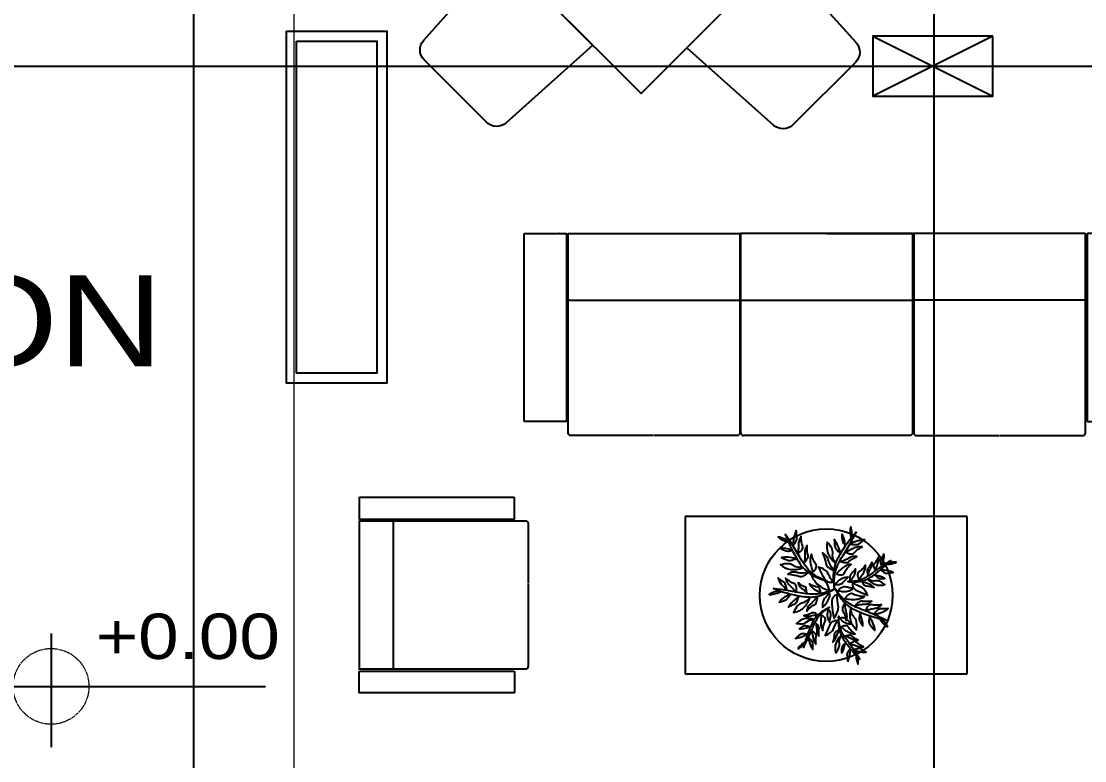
# Model space of a CAD drawing. Extents: x 285329 to 658348, y -83126 to -16980.
# Drawn here: x 337257 to 337789, y -41695 to -41325 of the extents above; entities that cross this region are included whole.
import ezdxf

# ---------------------------------------------------------------- set-up
doc = ezdxf.new("R2010")
doc.units = 0
doc.linetypes.add('CENTER2', pattern=[1.125, 0.75, -0.125, 0.125, -0.125])
doc.layers.get('0').update_dxf_attribs({"linetype": 'CONTINUOUS'})
doc.layers.get('DEFPOINTS').update_dxf_attribs({"color": 9, "linetype": 'CONTINUOUS'})
for name, color, linetype in [('04-FURN', 6, 'CONTINUOUS'), ('AXIS', 1, 'CONTINUOUS'), ('COLUMN', 5, 'CONTINUOUS'), ('FURNITURE', 4, 'CONTINUOUS'), ('furnitures', 6, 'CONTINUOUS'), ('TREES', 3, 'CONTINUOUS'), ('WALL', 7, 'CONTINUOUS'), ('WALL1', 2, 'CONTINUOUS')]:
    doc.layers.add(name, color=color, linetype=linetype)
for name, color, linetype, lineweight in [('A-text finishing', 6, 'CONTINUOUS', 13), ('A-text function', 30, 'CONTINUOUS', 20), ('AXIS CIRCLE', 10, 'CENTER2', 20), ('VIS', 8, 'CONTINUOUS', 18)]:
    doc.layers.add(name, color=color, linetype=linetype, lineweight=lineweight)
doc.styles.add('ARIAL', font='BOD_CB.TTF', dxfattribs={"width": 1.2})
doc.styles.add('CITYBLUEPRINT', font='cityb___.ttf', dxfattribs={"width": 0.8})
doc.dimstyles.new('50', dxfattribs={"dimtxt": 30, "dimasz": 10, "dimexe": 5, "dimexo": 6, "dimgap": 5, "dimtad": 0, "dimdec": 0, "dimdsep": 46, "dimtxsty": 'CITYBLUEPRINT', "dimblk1": 'OBLIQUE', "dimblk2": 'OBLIQUE', "dimsah": 1, "dimcen": 0.05, "dimdle": 0.03, "dimclre": 22, "dimclrt": 7, "dimadec": 0, "dimazin": 0, "dimtfac": 1, "dimtdec": 0, "dimtix": 1, "dimtmove": 0, "dimatfit": 3, "dimldrblk": 'OBLIQUE', "dimfxl": 1, "dimtolj": 1, "dimtzin": 0, "dimarcsym": 0})

# ---------------------------------------------------------------- blocks, each defined once
blk = doc.blocks.new('COLUMN')
at = {"layer": 'AXIS'}
for p, q in [((236924.7, -9644.26), (236984.7, -9674.26)), ((236984.7, -9644.26), (236924.7, -9674.26))]:
    blk.add_line(p, q, dxfattribs=at)
at = {"layer": 'COLUMN'}
blk.add_lwpolyline([(236924.7, -9644.26), (236984.7, -9644.26), (236984.7, -9674.26), (236924.7, -9674.26)], close=True, dxfattribs=at)
blk = doc.blocks.new('cbcb')
at = {"layer": 'AXIS'}
for p, q in [((328671.27, -10741.78), (328670.74, -14326.06)), ((327226.6, -12978.66), (329571.96, -12978.66))]:
    blk.add_line(p, q, dxfattribs=at)
at = {"layer": 'WALL', "linetype": 'Continuous', "xscale": -1}
blk.add_blockref('COLUMN', (565625.24, -3319.41), dxfattribs=at)
blk = doc.blocks.new('T')
at = {"layer": 'FURNITURE'}
for p, q in [((59.79, 45), (29.25, 45)), ((24.26, 40.28), (22.02, 0)), ((67.02, 0), (64.78, 40.28)), ((67.02, 0), (22.02, 0)), ((0, -22.5), (-40.28, -24.74)), ((0, -22.5), (0, -67.5)), ((90.71, -22.5), (130.99, -24.74)), ((90.71, -22.5), (90.71, -67.5)), ((-45, -29.73), (-45, -60.27)), ((135.71, -29.73), (135.71, -60.27)), ((-40.28, -65.26), (0, -67.5)), ((130.99, -65.26), (90.71, -67.5)), ((67.86, -90), (22.86, -90)), ((25.09, -130.28), (22.86, -90)), ((67.86, -90), (65.62, -130.28)), ((60.63, -135), (30.09, -135))]:
    blk.add_line(p, q, dxfattribs=at)
blk.add_lwpolyline([(90.71, -90), (0, -90), (0, 0), (90.71, 0)], close=True, dxfattribs=at)
for centre, start, end in [((29.25, 40), 90, 176.8202), ((59.79, 40), 3.1798, 90), ((-40, -29.73), 93.1798, 180), ((130.71, -29.73), 0, 86.8202), ((-40, -60.27), 180, 266.8202), ((130.71, -60.27), 273.1798, 0), ((30.09, -130), 183.1798, 270), ((60.63, -130), 270, 356.8202)]:
    blk.add_arc(centre, 5, start, end, dxfattribs=at)
at = {"layer": 'WALL'}
blk.add_line((124.22, -65), (124.22, -65), dxfattribs=at)
blk = doc.blocks.new('A$C57B7272A')
at = {"layer": '04-FURN', "color": 6}
for p, q in [((108.62, 318.53), (108.62, 221.44)), ((31.65, 172.27), (31.65, 219.21)), ((33.15, 220.71), (146.6, 220.71)), ((108.62, 220.41), (108.62, 123.62)), ((108.62, 25.33), (108.62, 122.42))]:
    blk.add_line(p, q, dxfattribs=at)
at = {"layer": '04-FURN', "color": 6, "ltscale": 5}
blk.add_line((146.6, 123.32), (146.6, 220.71), dxfattribs=at)
at = {"layer": '04-FURN', "color": 6}
for points in [[(146.3, 319.87), (39.94, 319.87, -0.414214), (39.64, 320.17), (39.64, 343.56, -0.414214), (39.94, 343.86), (146.3, 343.86, -0.414214), (146.6, 343.56), (146.6, 320.17, -0.414214)], [(146.3, 23.99), (39.94, 23.99, 0.414214), (39.64, 23.69), (39.64, 0.3, 0.414214), (39.94, 0), (146.3, 0, 0.414214), (146.6, 0.3), (146.6, 23.69, 0.414214)]]:
    blk.add_lwpolyline(points, format="xyb", close=True, dxfattribs=at)
for points in [[(31.65, 270.39), (31.65, 317.33, -0.414214), (33.15, 318.83), (146.3, 318.83, -0.414214), (146.6, 318.53), (146.6, 270.22)], [(146.6, 270.22), (146.6, 221.44), (33.15, 221.44, -0.414214), (31.65, 222.94), (31.65, 270.05)], [(146.6, 172.1), (146.6, 123.32), (33.15, 123.32, -0.414214), (31.65, 124.82), (31.65, 171.93)], [(146.6, 73.64), (146.6, 122.42), (33.15, 122.42, 0.414214), (31.65, 120.92), (31.65, 73.81)], [(31.65, 73.47), (31.65, 26.53, 0.414214), (33.15, 25.03), (146.3, 25.03, 0.414214), (146.6, 25.33), (146.6, 73.64)]]:
    blk.add_lwpolyline(points, format="xyb", dxfattribs=at)
for points in [[(146.6, 269.55), (146.6, 220.94)], [(31.65, 172.1), (31.65, 172.27)], [(146.6, 171.93), (146.6, 123.32)], [(146.6, 74.31), (146.6, 122.92)]]:
    blk.add_lwpolyline(points, dxfattribs=at)
for centre, radius, start, end in [((146.3, 323.81), 0.3, 0, 90), ((108.92, 318.53), 0.3, 90, 180), ((33.15, 219.21), 1.5, 90, 180), ((108.92, 220.91), 0.3, 90, 180), ((108.92, 123.62), 0.3, 180, 270), ((108.92, 122.62), 0.3, 90, 180), ((108.92, 25.33), 0.3, 180, 270)]:
    blk.add_arc(centre, radius, start, end, dxfattribs=at)
blk = doc.blocks.new('tu')
at = {"layer": 'TREES', "color": 2, "linetype": 'Continuous'}
for points in [[(23.5, 150.3), (22.4, 147.5), (20.7, 143.8), (19.2, 140.2), (17.5, 136.6), (15.9, 132.9), (14.2, 129.2), (12.5, 125.7), (10.7, 121.9), (8.9, 118.3), (7.3, 114.7), (5.8, 110.9), (4.5, 107.3), (3.4, 103.6), (2.3, 99.9), (1.5, 96.1), (0.8, 92.3), (0.3, 88.6), (0, 84.9), (0, 81), (-0.1, 77.2), (0.1, 73.4), (0.5, 69.7), (0.9, 65.7), (1.5, 62), (2.4, 58.2), (1.2, 62.2), (0, 66.2), (-0.8, 70), (-1.7, 73.8), (-2.3, 77.7), (-2.7, 81.4), (-3, 85.2), (-3.2, 88.9), (-3.2, 92.5), (-3.1, 95.9), (-2.6, 99.4), (-2.2, 102.9), (-1.6, 106.3), (-0.8, 109.4), (0.2, 112.7), (1.3, 115.8), (2.5, 118.9), (3.9, 122.2), (5.4, 125.4), (6.9, 128.8), (8.7, 132.3), (10.4, 135.9), (12.3, 139.7), (14.4, 143.4), (16.4, 147.4), (18.6, 151.2), (20.9, 155.3), (23.3, 159.4), (25.7, 163.6), (28.3, 167.9), (31.2, 172.1), (33.9, 176.4), (32.5, 172.9), (31.2, 169.3), (29.7, 165.7), (28.3, 162.2), (26.9, 158.4), (25.3, 154.8), (23.8, 151.2), (23.5, 150.5), (25.3, 151.6), (27.4, 152.7), (29.5, 154), (31.4, 155.1), (33.5, 156), (35.5, 157), (37.4, 157.9), (39.2, 158.6), (41.2, 159.3), (43, 160.1), (44.8, 160.6), (46.6, 161), (48.2, 161.4), (49.9, 161.7), (51.5, 161.9), (53.1, 162), (50.8, 160), (48.7, 157.9), (46.8, 156.2), (44.9, 154.6), (43.4, 153.1), (42, 152.1), (41, 151), (39.9, 150.3), (39, 150), (37.7, 149.6), (36.1, 149.5), (34.1, 149.4), (31.8, 149.3), (29.2, 149.5), (26.4, 149.8), (23.5, 150.3)], [(14.6, 146.6), (10.3, 150.3), (6.9, 153.5), (4.7, 156.5), (3.7, 158.7), (3.5, 159.9), (3.4, 161.3), (3.3, 162.9), (3.1, 165.1), (3, 167.3), (2.9, 169.9), (2.8, 172.8), (2.8, 175.8), (4.6, 173.2), (6.5, 170.2), (8.1, 167.1), (9.7, 163.6), (11.2, 159.7), (12.4, 155.6), (13.6, 151.3), (14.6, 146.6)], [(26.6, 189), (27.6, 186.6), (28.1, 183.9), (28.6, 181), (28.7, 178.1), (28.5, 175.1), (28, 172), (27.4, 168.8), (26.4, 165.5), (25.6, 167.7), (25.2, 170.2), (24.9, 172.8), (24.9, 175.7), (25.1, 178.8), (25.3, 182.2), (25.9, 185.6), (26.6, 189)], [(-1.5, 108.4), (-7.1, 112.3), (-11.9, 116.6), (-15.9, 121.2), (-19, 126.2), (-21.4, 131.3), (-22.9, 136.9), (-23.6, 142.9), (-23.5, 149), (-17, 142.9), (-12.7, 137.3), (-10.2, 132.3), (-9.5, 127.6), (-9.1, 123.1), (-7.7, 118.3), (-5.1, 113.6), (-1.5, 108.4)], [(5, 129.1), (0.9, 132), (-2.2, 134.6), (-4.3, 136.5), (-5.6, 137.9), (-5.9, 138.7), (-6.2, 139.8), (-6.5, 141.2), (-6.9, 142.8), (-7.3, 144.6), (-7.7, 146.8), (-8.2, 149.3), (-8.7, 152), (-5, 147.9), (-1.5, 142.8), (1.7, 136.5), (5, 129.1)], [(16.2, 133.3), (18.7, 134.4), (21, 135.5), (23.4, 136.8), (25.6, 137.8), (27.9, 139.1), (29.9, 140.3), (31.9, 141.4), (33.8, 142.6), (35.5, 143.7), (37.3, 144.6), (39.1, 145.3), (40.9, 146), (42.7, 146.4), (44.5, 146.8), (46.6, 147.2), (48.7, 147.2), (46.2, 145.3), (44, 143.5), (41.8, 141.5), (39.9, 139.8), (38.2, 138), (36.6, 136.2), (35.3, 134.4), (34.1, 133), (33, 131.7), (31.5, 130.8), (29.8, 130.3), (27.6, 130.2), (25.2, 130.4), (22.5, 131), (19.5, 131.9), (16.2, 133.3)], [(-116, 119.6), (-113.4, 119.2), (-110.8, 118.3), (-108.1, 117.2), (-105.5, 115.8), (-103, 114.1), (-100.6, 112.1), (-98.2, 109.9), (-95.9, 107.4), (-98.1, 107.8), (-100.5, 108.7), (-102.9, 109.8), (-105.4, 111.3), (-108, 113.1), (-110.7, 114.9), (-113.4, 117.3), (-116, 119.6)], [(-84.3, 97.1), (-82.5, 94.7), (-80.2, 91.4), (-77.8, 88.2), (-75.5, 84.9), (-73.2, 81.6), (-70.9, 78.3), (-68.8, 75), (-66.4, 71.5), (-64.3, 68.2), (-62, 64.9), (-59.5, 61.8), (-57.1, 58.8), (-54.4, 55.9), (-51.8, 53.1), (-49, 50.5), (-46.1, 48), (-43.2, 45.6), (-40.1, 43.4), (-36.8, 41.4), (-33.6, 39.4), (-30.2, 37.6), (-26.8, 36), (-23.2, 34.4), (-19.7, 33), (-16, 31.8), (-20, 32.8), (-24, 33.9), (-27.7, 35.1), (-31.4, 36.3), (-35.2, 37.8), (-38.6, 39.3), (-41.9, 41), (-45.2, 42.7), (-48.3, 44.5), (-51.2, 46.4), (-54, 48.6), (-56.7, 50.8), (-59.3, 53), (-61.6, 55.3), (-63.9, 57.8), (-66, 60.3), (-68, 63), (-70.2, 65.8), (-72.1, 68.8), (-74.3, 71.8), (-76.4, 75.2), (-78.6, 78.5), (-80.9, 82.1), (-83.1, 85.7), (-85.4, 89.5), (-87.6, 93.3), (-89.9, 97.4), (-92.2, 101.5), (-94.5, 105.8), (-96.9, 110.2), (-99.1, 114.8), (-101.4, 119.4), (-99.1, 116.4), (-96.6, 113.5), (-94.3, 110.3), (-92, 107.3), (-89.5, 104.2), (-87.2, 101), (-84.9, 97.9), (-84.4, 97.2), (-84.5, 99.3), (-84.4, 101.7), (-84.4, 104.1), (-84.3, 106.4), (-84, 108.6), (-83.9, 110.8), (-83.7, 112.9), (-83.4, 114.9), (-82.9, 116.9), (-82.7, 118.9), (-82.2, 120.6), (-81.6, 122.4), (-81.2, 124), (-80.6, 125.6), (-80, 127.1), (-79.2, 128.5), (-78.6, 125.5), (-77.9, 122.7), (-77.4, 120.1), (-77, 117.7), (-76.5, 115.6), (-76.3, 113.9), (-76, 112.5), (-75.9, 111.2), (-76.1, 110.2), (-76.4, 108.9), (-77.1, 107.5), (-78.1, 105.7), (-79.1, 103.7), (-80.7, 101.6), (-82.4, 99.4), (-84.3, 97.1)], [(-73.4, 82.1), (-73.1, 84.8), (-72.9, 87.4), (-72.8, 90.1), (-72.5, 92.5), (-72.4, 95.1), (-72.4, 97.5), (-72.3, 99.7), (-72.4, 102), (-72.4, 104), (-72.3, 106), (-72, 107.9), (-71.7, 109.8), (-71.1, 111.6), (-70.5, 113.4), (-69.8, 115.3), (-68.7, 117.1), (-68.3, 114.1), (-67.9, 111.2), (-67.4, 108.3), (-66.9, 105.8), (-66.2, 103.4), (-65.5, 101.2), (-64.6, 99.1), (-64, 97.3), (-63.4, 95.8), (-63.4, 94), (-63.8, 92.2), (-64.9, 90.3), (-66.3, 88.3), (-68.2, 86.4), (-70.6, 84.2), (-73.4, 82.1)], [(-3.6, 93.4), (-6.6, 93.9), (-9.2, 94.8), (-11.4, 95.6), (-13.5, 96.8), (-15.2, 98), (-16.4, 99.3), (-17.2, 100.7), (-17.8, 102.2), (-18.7, 106.1), (-20.3, 110.4), (-22.6, 115.4), (-25.8, 120.8), (-22.1, 118.5), (-19.1, 116.1), (-16.5, 113.2), (-14.6, 110.1), (-12.4, 106), (-9.8, 101.9), (-6.9, 97.7), (-3.6, 93.4)], [(3, 86.5), (3, 86.5), (5, 89.3), (7.1, 91.7), (9, 94.1), (11, 96.3), (13.1, 98.5), (15.1, 100.3), (17.2, 102.2), (19.2, 103.7), (21.2, 105.1), (23.2, 106.3), (25.1, 107.5), (27.2, 108.4), (29.1, 109.3), (31, 109.9), (33, 110.4), (34.9, 110.6), (32.5, 108.4), (30.2, 106), (28.3, 103.7), (26.6, 101.3), (24.9, 98.9), (23.7, 96.5), (22.7, 94.3), (21.9, 92.1), (21, 90), (19.6, 88.2), (17.8, 86.9), (15.6, 85.9), (13.1, 85.5), (10.1, 85.5), (6.6, 85.8), (3, 86.5)], [(9, 111.6), (9, 111.6), (11.8, 113.4), (14.6, 115.1), (17, 116.6), (19.1, 118.1), (21.1, 119.4), (22.8, 120.8), (24.3, 121.9), (25.4, 123), (26.5, 124), (27.9, 124.9), (29.2, 125.7), (30.9, 126.4), (32.6, 126.9), (34.4, 127.3), (36.6, 127.7), (38.9, 128), (36, 125.8), (33.4, 123.6), (31.2, 121.7), (29.3, 119.9), (27.7, 118.2), (26.5, 116.9), (25.6, 115.5), (25, 114.6), (24.5, 113.7), (23.4, 113), (21.9, 112.3), (20.2, 111.8), (17.9, 111.5), (15.3, 111.2), (12.4, 111.3), (9, 111.6)], [(79, 73.6), (76.8, 80.4), (75.4, 86), (75, 90.6), (75.4, 93.6), (76, 95), (76.8, 96.6), (77.8, 98.4), (79, 100.8), (80.4, 103.2), (82, 106), (83.8, 109.2), (85.8, 112.4), (86, 108.4), (86, 104), (85.6, 99.6), (85, 94.8), (84, 89.8), (82.6, 84.6), (81, 79.2), (79, 73.6)], [(119.8, 110.6), (119.2, 107.4), (118, 104.2), (116.6, 100.8), (114.8, 97.6), (112.6, 94.6), (110, 91.6), (107.2, 88.6), (104, 85.8), (104.6, 88.6), (105.8, 91.6), (107.2, 94.6), (109.2, 97.6), (111.4, 100.8), (113.8, 104.2), (116.8, 107.4), (119.8, 110.6)], [(-85.7, 87.6), (-91.1, 85.7), (-95.5, 84.5), (-99.2, 84.1), (-101.6, 84.4), (-102.7, 84.8), (-104, 85.4), (-105.5, 86.2), (-107.4, 87.1), (-109.4, 88.2), (-111.6, 89.4), (-114.2, 90.8), (-116.8, 92.4), (-113.6, 92.6), (-110.1, 92.7), (-106.6, 92.4), (-102.7, 92), (-98.7, 91.3), (-94.5, 90.3), (-90.2, 89.1), (-85.7, 87.6)], [(-58.5, 64.8), (-58.5, 64.8), (-58.5, 68.2), (-58.6, 71.4), (-58.7, 74.3), (-58.9, 76.8), (-58.9, 79.2), (-59.3, 81.4), (-59.5, 83.2), (-59.8, 84.8), (-60.2, 86.2), (-60.2, 87.8), (-60.3, 89.4), (-60, 91.2), (-59.5, 93), (-58.9, 94.7), (-58.2, 96.8), (-57.3, 98.9), (-56.9, 95.3), (-56.3, 91.9), (-55.8, 89), (-55.2, 86.5), (-54.6, 84.3), (-54, 82.5), (-53.4, 81.1), (-52.9, 80.1), (-52.4, 79.2), (-52.3, 77.9), (-52.5, 76.3), (-52.9, 74.5), (-53.8, 72.4), (-54.9, 70), (-56.4, 67.6), (-58.5, 64.8)], [(-40, 46.8), (-40, 46.8), (-41.3, 50), (-42.4, 53), (-43.4, 55.9), (-44.2, 58.7), (-45.1, 61.6), (-45.6, 64.3), (-46.2, 67), (-46.4, 69.6), (-46.6, 71.9), (-46.7, 74.3), (-46.7, 76.6), (-46.4, 78.8), (-46.2, 80.9), (-45.7, 82.9), (-45.1, 84.8), (-44.4, 86.6), (-43.7, 83.4), (-42.8, 80.2), (-41.8, 77.3), (-40.6, 74.6), (-39.4, 71.9), (-37.9, 69.7), (-36.6, 67.7), (-35.1, 66), (-33.8, 64.1), (-33, 62), (-32.7, 59.8), (-33, 57.4), (-33.9, 54.9), (-35.5, 52.3), (-37.5, 49.6), (-40, 46.8)], [(-2.8, 69.3), (-5.8, 68.3), (-8.7, 68.1), (-11.6, 68.2), (-14.4, 68.7), (-16.9, 69.7), (-19.5, 71.1), (-21.8, 73.3), (-24.2, 75.9), (-28.5, 81.6), (-32.8, 87.5), (-36.9, 93.8), (-41.1, 100.3), (-36.8, 99.4), (-32.6, 98.2), (-29.1, 96.8), (-26, 95.4), (-23.1, 93.6), (-20.7, 91.9), (-18.7, 89.8), (-17.2, 87.7), (-14.3, 83.4), (-10.9, 78.8), (-7, 74.1), (-2.8, 69.3)], [(3.8, 64.2), (3.8, 64.2), (4.9, 66.2), (6.2, 68.1), (7.4, 70), (8.8, 71.8), (10.4, 73.4), (11.9, 74.9), (13.4, 76.4), (15.1, 77.7), (16.8, 78.9), (18.6, 79.9), (20.4, 80.8), (22.3, 81.6), (24.2, 82.4), (26.3, 83), (28.4, 83.3), (30.6, 83.8), (29.2, 82.3), (27.8, 80.9), (26.7, 79.4), (25.5, 77.7), (24.3, 76), (23, 74.3), (21.8, 72.6), (20.9, 70.9), (19.7, 69.2), (18.1, 67.8), (16.4, 66.6), (14.3, 65.7), (12, 64.8), (9.5, 64.3), (6.8, 64.2), (3.8, 64.2)], [(90.8, 71.6), (87.8, 69.4), (83.6, 66.6), (79.6, 63.8), (75.4, 61), (71.2, 58.2), (67, 55.4), (62.8, 52.8), (58.4, 50), (54.2, 47.4), (50, 44.6), (46, 41.6), (42.2, 38.6), (38.6, 35.4), (35, 32.2), (31.6, 28.8), (28.4, 25.2), (25.4, 21.6), (22.6, 17.8), (20, 13.8), (17.4, 9.8), (15, 5.6), (13, 1.4), (10.8, -3), (9, -7.4), (7.4, -12), (8.8, -7), (10.2, -2), (11.8, 2.6), (13.4, 7.2), (15.4, 11.8), (17.4, 16), (19.6, 20.2), (21.8, 24.2), (24.2, 28), (26.6, 31.6), (29.4, 35), (32.2, 38.4), (35, 41.6), (38, 44.4), (41.2, 47.2), (44.4, 49.8), (47.8, 52.2), (51.4, 54.8), (55.2, 57.2), (59, 59.8), (63.2, 62.4), (67.4, 65), (72, 67.8), (76.6, 70.4), (81.4, 73.2), (86.2, 75.8), (91.4, 78.6), (96.6, 81.4), (102, 84.2), (107.6, 87), (113.4, 89.6), (119.2, 92.4), (115.4, 89.6), (111.6, 86.6), (107.6, 83.8), (103.8, 81), (99.8, 78), (95.8, 75.2), (91.8, 72.4), (91, 71.8), (93.6, 71.8), (96.6, 71.6), (99.6, 71.6), (102.4, 71.4), (105.2, 71), (108, 70.8), (110.6, 70.4), (113, 70), (115.6, 69.4), (118, 69), (120.2, 68.4), (122.4, 67.6), (124.4, 67), (126.4, 66.2), (128.2, 65.4), (130, 64.4), (126.2, 63.8), (122.6, 63), (119.4, 62.4), (116.4, 62), (113.8, 61.4), (111.6, 61.2), (109.8, 60.8), (108.2, 60.8), (107, 61), (105.4, 61.4), (103.6, 62.4), (101.4, 63.6), (99, 65), (96.4, 67), (93.6, 69.2), (90.8, 71.6)], [(36.6, 43.8), (33.2, 51.6), (31, 59.4), (29.8, 66.8), (29.8, 74.2), (30.6, 81.2), (32.8, 88.2), (36, 95), (40.2, 101.4), (43, 90.6), (43.8, 81.8), (43.2, 74.8), (40.8, 69.4), (38.2, 64.4), (36.6, 58.4), (36.2, 51.6), (36.6, 43.8)], [(57.2, 61.4), (54.8, 67.2), (53.2, 72), (52.2, 75.4), (51.8, 77.8), (52, 78.8), (52.4, 80.2), (53, 81.8), (53.6, 83.8), (54.4, 86), (55.4, 88.6), (56.6, 91.6), (57.8, 94.8), (59, 88), (59.4, 80.2), (58.6, 71.4), (57.2, 61.4)], [(-61.1, 54.2), (-67.3, 51.3), (-73.5, 49.5), (-79.4, 48.4), (-85.3, 48.2), (-90.9, 48.8), (-96.6, 50.4), (-102.1, 52.8), (-107.2, 56.1), (-98.7, 58.5), (-91.6, 59.3), (-86, 58.9), (-81.7, 57.1), (-77.6, 55.1), (-72.8, 53.9), (-67.3, 53.7), (-61.1, 54.2)], [(-75.5, 70.4), (-80.1, 68.4), (-84, 67), (-86.7, 66.1), (-88.6, 65.8), (-89.4, 65.9), (-90.5, 66.2), (-91.8, 66.7), (-93.4, 67.1), (-95.2, 67.7), (-97.3, 68.5), (-99.7, 69.4), (-102.3, 70.3), (-96.8, 71.4), (-90.6, 71.8), (-83.6, 71.3), (-75.5, 70.4)], [(-20.4, 36), (-20.4, 36), (-21.6, 38.1), (-22.6, 40.1), (-23.6, 42.2), (-24.4, 44.3), (-24.9, 46.5), (-25.5, 48.6), (-26, 50.6), (-26.2, 52.7), (-26.4, 54.8), (-26.3, 56.9), (-26.2, 58.8), (-25.9, 60.9), (-25.6, 63), (-25, 65), (-24.3, 67), (-23.5, 69.1), (-23, 67.2), (-22.5, 65.3), (-21.8, 63.5), (-20.9, 61.6), (-20.1, 59.7), (-19.3, 57.8), (-18.4, 55.9), (-17.4, 54.2), (-16.6, 52.3), (-16.2, 50.2), (-16, 48.1), (-16.3, 45.9), (-16.7, 43.5), (-17.6, 41), (-18.9, 38.6), (-20.4, 36)], [(9.2, 3.2), (5.4, 4.2), (2.2, 5.8), (-0.8, 7.8), (-3.4, 10.2), (-5.4, 13), (-7.2, 16.2), (-8.2, 20), (-9, 24.4), (-9.8, 33.2), (-10.4, 42.4), (-10.6, 51.8), (-10.8, 61.4), (-6.8, 57.6), (-3.2, 53.6), (-0.4, 49.8), (2, 46.2), (3.8, 42.4), (5.2, 39), (6, 35.4), (6.2, 32.2), (6.4, 25.8), (7, 18.6), (8, 11), (9.2, 3.2)], [(24.4, 29.2), (21.6, 31.8), (19.4, 34.4), (17.6, 36.8), (16.2, 39.4), (15.2, 41.8), (14.8, 44), (14.8, 46), (15.2, 48), (16.8, 52.8), (18, 58.4), (18.8, 65.2), (19, 73), (21.4, 68.2), (23, 63.6), (23.8, 58.8), (23.8, 54.2), (23.4, 48.4), (23.4, 42.4), (23.8, 36), (24.4, 29.2)], [(71.8, 58.4), (75.2, 58), (78.4, 57.6), (81.8, 57.4), (84.8, 57), (88, 56.8), (91, 56.8), (93.8, 56.6), (96.6, 56.6), (99.2, 56.6), (101.6, 56.4), (104, 56), (106.4, 55.6), (108.6, 54.8), (110.8, 54), (113.2, 53), (115.4, 51.6), (111.6, 51.2), (108, 50.8), (104.4, 50.2), (101.2, 49.6), (98.2, 48.8), (95.4, 48), (92.8, 47), (90.6, 46.2), (88.6, 45.6), (86.4, 45.6), (84.2, 46.2), (81.8, 47.6), (79.4, 49.4), (77, 51.8), (74.4, 54.8), (71.8, 58.4)], [(-49.2, 44.7), (-51.3, 42.4), (-53.3, 40.6), (-55.2, 39.1), (-57.2, 38), (-59.1, 37.1), (-60.9, 36.8), (-62.5, 36.7), (-64.1, 37), (-68, 38.2), (-72.5, 39.1), (-77.9, 39.6), (-84.2, 39.6), (-80.4, 41.6), (-76.7, 43), (-72.9, 43.7), (-69.2, 43.8), (-64.6, 43.6), (-59.8, 43.7), (-54.7, 44.1), (-49.2, 44.7)], [(-41.2, -0.6), (-41.2, -0.6), (-44, 1.6), (-46.8, 3.8), (-49.4, 6), (-52.2, 8), (-55, 9.6), (-57.6, 11.4), (-60, 12.8), (-62.4, 14), (-64.6, 15.2), (-66.6, 16.8), (-68.6, 18.4), (-70.2, 20.4), (-71.8, 22.4), (-73, 24.8), (-74.2, 27.2), (-75.2, 29.8), (-71.8, 27.4), (-68.6, 25.4), (-65.4, 23.4), (-62.6, 21.8), (-59.8, 20.4), (-57.2, 19.2), (-55, 18.2), (-52.8, 17.6), (-50.8, 17), (-49, 15.8), (-47.4, 14), (-45.8, 12), (-44.4, 9.4), (-43.2, 6.4), (-42.2, 3.2), (-41.2, -0.6)], [(-9.6, -4.2), (-9.6, -4.2), (-11.8, -2.4), (-14, -0.6), (-16, 1), (-18, 2.6), (-20, 4), (-21.8, 5.2), (-23.4, 6.4), (-24.8, 7.4), (-26.6, 9), (-28, 10.8), (-29.4, 13), (-30.6, 15.6), (-31.6, 18.4), (-32.6, 21.4), (-33.2, 25), (-33.8, 28.6), (-27.2, 23.6), (-21.6, 19), (-17, 14.6), (-13.6, 10.4), (-11, 6.4), (-9.4, 2.6), (-9, -0.8), (-9.6, -4.2)], [(49.8, 40.2), (49.8, 40.2), (54, 40.2), (58, 40.2), (61.6, 40.2), (64.8, 40.4), (67.8, 40.4), (70.6, 40.8), (72.8, 41), (74.8, 41.4), (76.6, 41.8), (78.6, 41.8), (80.6, 41.8), (82.8, 41.4), (85, 40.8), (87.2, 40), (89.8, 39), (92.4, 37.8), (87.8, 37.4), (83.6, 36.8), (80, 36.2), (76.8, 35.6), (74, 34.8), (71.8, 34.2), (70, 33.4), (68.8, 32.8), (67.6, 32.2), (66, 32.2), (64, 32.4), (61.8, 33), (59.2, 34.2), (56.2, 35.6), (53.2, 37.6), (49.8, 40.2)], [(-87.4, -10.8), (-87.4, -10.8), (-92.6, -8.4), (-97.6, -6), (-102.2, -3.4), (-106.4, -0.6), (-110.2, 2.2), (-113.4, 4.8), (-116.4, 7.6), (-119, 10.4), (-115, 9.4), (-111.6, 8.4), (-108.4, 7.6), (-105.6, 6.8), (-103.4, 6.2), (-101.4, 5.6), (-100, 5.2), (-98.8, 5), (-98, 4.6), (-97, 3.6), (-95.8, 2.2), (-94.4, 0.4), (-93, -1.8), (-91.2, -4.4), (-89.4, -7.4), (-87.4, -10.8)], [(-59.4, -3), (-59.4, -3), (-62.6, -0.4), (-65.8, 1.8), (-68.8, 3.6), (-72, 5), (-75, 6), (-78, 6.8), (-80.8, 7.2), (-83.6, 7.4), (-86.4, 7.6), (-89.4, 8.6), (-92.4, 10), (-95.4, 12), (-98.8, 14.8), (-102.2, 18.2), (-105.6, 22.2), (-109.2, 26.8), (-105.4, 26.8), (-101.8, 26.8), (-98.2, 26.2), (-94.8, 25.6), (-91.4, 24.6), (-88, 23.4), (-84.8, 21.8), (-81.6, 20), (-78.6, 18), (-75.6, 15.8), (-72.6, 13.2), (-69.8, 10.6), (-67, 7.6), (-64.4, 4.2), (-61.8, 0.8), (-59.4, -3)], [(12.8, -6.6), (12.8, -6.6), (15.4, -5.2), (18, -4), (20.6, -2.8), (23.2, -1.8), (26, -1.2), (28.6, -0.6), (31.2, 0), (33.8, 0.2), (36.4, 0.4), (39, 0.2), (41.4, 0), (44, -0.4), (46.6, -0.8), (49.2, -1.6), (51.6, -2.6), (54.2, -3.6), (51.8, -4.2), (49.4, -4.8), (47.2, -5.6), (44.8, -6.6), (42.4, -7.6), (40, -8.6), (37.6, -9.6), (35.4, -10.8), (33, -11.8), (30.4, -12.2), (27.8, -12.4), (25, -12), (22, -11.4), (19, -10.2), (16, -8.6), (12.8, -6.6)], [(26.8, 17.6), (26.8, 17.6), (30.8, 19.2), (34.6, 20.4), (38.2, 21.6), (41.8, 22.6), (45.4, 23.6), (48.8, 24.2), (52.2, 24.8), (55.4, 25), (58.4, 25.2), (61.4, 25.2), (64.2, 25.2), (67, 24.8), (69.6, 24.4), (72, 23.8), (74.4, 23), (76.6, 22), (72.6, 21.2), (68.6, 20.2), (65, 19), (61.6, 17.6), (58.2, 16.2), (55.4, 14.4), (52.8, 12.8), (50.6, 11), (48.2, 9.4), (45.6, 8.4), (42.8, 8.2), (39.8, 8.6), (36.8, 9.8), (33.6, 11.8), (30.2, 14.4), (26.8, 17.6)], [(53.7, -18.3), (52.8, -15.3), (52.5, -12.4), (52.6, -9.6), (53.1, -6.8), (54.2, -4.2), (55.6, -1.7), (57.7, 0.6), (60.4, 3), (66, 7.3), (72, 11.6), (78.3, 15.8), (84.7, 20), (83.8, 15.6), (82.6, 11.5), (81.2, 8), (79.8, 4.8), (78, 2), (76.3, -0.4), (74.2, -2.5), (72.1, -4), (67.8, -6.8), (63.2, -10.3), (58.5, -14.2), (53.7, -18.3)], [(77.8, -17.6), (78.4, -14.6), (79.2, -12), (80.1, -9.7), (81.2, -7.7), (82.4, -6), (83.8, -4.8), (85.1, -3.9), (86.6, -3.4), (90.6, -2.4), (94.9, -0.8), (99.8, 1.5), (105.2, 4.7), (103, 1), (100.5, -2), (97.6, -4.6), (94.5, -6.6), (90.4, -8.7), (86.3, -11.3), (82.1, -14.3), (77.8, -17.6)], [(92.9, -19.7), (96.7, -14), (101.1, -9.2), (105.6, -5.3), (110.6, -2.1), (115.7, 0.3), (121.4, 1.8), (127.3, 2.5), (133.5, 2.3), (127.3, -4.1), (121.7, -8.4), (116.7, -11), (112, -11.6), (107.5, -12), (102.8, -13.5), (98, -16.1), (92.9, -19.7)], [(-92.8, -23.4), (-96, -24.8), (-100.8, -26.6), (-105.4, -28.4), (-110, -30), (-114.8, -31.8), (-119.4, -33.4), (-124.2, -35.2), (-128.8, -36.8), (-133.4, -38.4), (-138, -40), (-142.8, -41.6), (-147.4, -43), (-141.8, -39.8), (-136.4, -36.6), (-131.2, -33.6), (-125.8, -30.8), (-120.8, -28), (-115.8, -25.4), (-110.8, -23), (-106, -20.6), (-101.2, -18.4), (-96.6, -16.4), (-92.2, -14.4), (-87.6, -12.6), (-83.4, -11), (-79.2, -9.4), (-75, -8), (-71, -6.6), (-66.8, -5.4), (-62.6, -4.4), (-58.4, -3.4), (-54, -2.8), (-49.6, -2.4), (-45.2, -2.2), (-40.6, -2.2), (-36, -2.4), (-31.4, -2.8), (-26.6, -3.4), (-22, -4.2), (-17.2, -5), (-12.2, -6.2), (-7.4, -7.6), (-2.4, -9), (2.6, -10.8), (-2.2, -9.6), (-7, -8.8), (-11.8, -8), (-16.6, -7.4), (-21.4, -7), (-26, -6.8), (-30.8, -7), (-35.6, -7.2), (-40.2, -7.6), (-45, -8.2), (-49.6, -9), (-54.4, -10), (-59, -11.2), (-63.6, -12.6), (-68.2, -14), (-72.8, -15.8), (-77.4, -17.6), (-82.2, -19.4), (-86.8, -21.2), (-91.4, -23), (-92, -23.2), (-90.6, -26.8), (-89.6, -30.8), (-89, -34.4), (-89, -37.6), (-89.4, -40.2), (-90.2, -42.6), (-91.6, -44.2), (-93.4, -45.4), (-95.2, -46.6), (-97.4, -48.2), (-99.6, -50), (-101.8, -52.2), (-104.2, -54.6), (-106.6, -57.2), (-109.2, -60), (-111.6, -63), (-111.4, -60.4), (-111.2, -57.6), (-110.6, -55.2), (-110, -52.6), (-109, -50.4), (-108, -48.2), (-106.8, -46), (-105.6, -44.2), (-104.2, -42), (-102.6, -39.6), (-101, -37.2), (-99.4, -34.4), (-97.6, -31.6), (-95.8, -28.6), (-94, -25.6), (-92.8, -23.4)], [(-108.6, -20), (-108.6, -20), (-113.6, -19.2), (-118.4, -18), (-122.8, -16.6), (-126.8, -14.8), (-130.4, -12.8), (-133.8, -10.8), (-136.8, -8.4), (-139.6, -6), (-136.2, -6.4), (-133.2, -6.8), (-130.4, -7.2), (-128, -7.6), (-126, -8), (-124.2, -8.2), (-122.8, -8.4), (-122, -8.4), (-121, -8.8), (-119.8, -9.6), (-118.2, -10.6), (-116.6, -11.8), (-114.8, -13.4), (-112.8, -15.4), (-110.8, -17.6), (-108.6, -20)], [(-65.4, -15.8), (-65, -22.6), (-65.2, -27.8), (-66.2, -31), (-67.8, -32), (-68.8, -32.4), (-70.2, -33.4), (-71.6, -34.6), (-73.4, -36), (-75.4, -38), (-77.4, -40.2), (-79.8, -42.6), (-82.4, -45.4), (-82, -40.8), (-80.8, -36.8), (-79.4, -33.8), (-77.6, -31.4), (-76.4, -30.4), (-75.2, -29), (-73.8, -27.4), (-72.2, -25.6), (-70.6, -23.6), (-69, -21.2), (-67.2, -18.6), (-65.4, -15.8)], [(-31.4, -9.6), (-31, -13), (-31, -16.2), (-31.4, -18.8), (-32, -21), (-32.8, -22.8), (-34, -24.4), (-35.6, -25.4), (-37.6, -26), (-39.8, -26.6), (-42, -27.4), (-44.2, -28.6), (-46.2, -29.8), (-48.4, -31.4), (-50.4, -33), (-52.6, -35), (-54.6, -37), (-53.8, -33.8), (-52.4, -30.4), (-50.4, -27.2), (-47.8, -23.8), (-44.6, -20.4), (-40.8, -16.8), (-36.4, -13.2), (-31.4, -9.6)], [(-7.8, -10.8), (-8, -16.4), (-8.8, -21.8), (-10, -26.4), (-11.6, -30.8), (-13.6, -34.4), (-16, -37.6), (-18.8, -40.4), (-21.8, -42.4), (-25, -44), (-28.2, -45.8), (-31.2, -47.8), (-34.4, -50), (-37.4, -52), (-40.4, -54.2), (-43.2, -56.6), (-46, -58.8), (-45.2, -54.8), (-44.2, -51), (-43, -47.4), (-41.4, -43.8), (-39.8, -40.2), (-38, -36.8), (-35.8, -33.6), (-33.4, -30.6), (-31, -27.6), (-28.2, -24.8), (-25.4, -22), (-22.2, -19.4), (-18.8, -17), (-15.4, -14.8), (-11.6, -12.8), (-7.8, -10.8)], [(88.8, -143.8), (83.8, -139.8), (78.8, -135.8), (74.2, -131.8), (69.6, -127.8), (65.2, -124), (60.8, -120), (56.8, -116.4), (52.8, -112.6), (49, -109), (45.4, -105.4), (42, -101.8), (38.8, -98.2), (35.6, -94.8), (32.8, -91.6), (30, -88.2), (27.4, -85), (22.2, -78.2), (17.8, -70.6), (14, -62.6), (11, -54.2), (8.6, -45), (7, -35.6), (6, -25.4), (5.6, -15), (6.8, -24.6), (9, -34.2), (11.8, -43.2), (15.4, -52), (19.6, -60.6), (24.6, -68.8), (30.4, -76.4), (36.6, -83.8), (40, -87.4), (43.4, -91.2), (46.8, -94.8), (50.2, -98.4), (53.6, -102.2), (57, -105.8), (60.2, -109.6), (63.6, -113.4), (66.8, -117.2), (70.2, -120.8), (73.4, -124.6), (76.6, -128.4), (79.6, -132.2), (82.8, -136.2), (85.8, -140), (88.8, -143.8)], [(9.2, -22.4), (12.6, -21.6), (15.8, -21), (18.6, -20.8), (21.4, -20.8), (23.8, -21), (26.2, -21.6), (28, -22.4), (29.8, -23.6), (31.6, -25.2), (33.6, -26.6), (35.6, -28), (37.6, -29.4), (39.6, -30.6), (41.6, -31.8), (43.6, -33), (45.6, -34), (43, -34.4), (40.4, -34.6), (38, -34.8), (35.4, -34.6), (33, -34.4), (30.6, -34.2), (28.4, -33.6), (26, -33), (23.8, -32.2), (21.6, -31.2), (19.4, -30.2), (17.4, -29), (15.2, -27.6), (13.2, -26), (11.2, -24.2), (9.2, -22.4)], [(134.7, -44.6), (131.9, -43.5), (128.3, -41.9), (124.7, -40.3), (121, -38.7), (117.3, -37), (113.6, -35.3), (110.1, -33.6), (106.3, -31.8), (102.8, -30.1), (99.1, -28.4), (95.4, -27), (91.7, -25.7), (88, -24.6), (84.3, -23.5), (80.6, -22.6), (76.8, -22), (73.1, -21.5), (69.3, -21.2), (65.5, -21.1), (61.7, -21.1), (57.8, -21.2), (54.1, -21.6), (50.2, -22), (46.4, -22.6), (42.6, -23.5), (46.6, -22.3), (50.6, -21.2), (54.4, -20.3), (58.2, -19.4), (62.2, -18.8), (65.9, -18.4), (69.6, -18.1), (73.3, -17.9), (76.9, -17.9), (80.3, -18), (83.8, -18.5), (87.3, -19), (90.7, -19.5), (93.9, -20.3), (97.1, -21.3), (100.2, -22.4), (103.3, -23.7), (106.6, -25), (109.8, -26.6), (113.2, -28.1), (116.8, -29.8), (120.3, -31.5), (124.2, -33.5), (127.9, -35.5), (131.8, -37.6), (135.6, -39.7), (139.7, -42.1), (143.8, -44.4), (148, -46.9), (152.3, -49.5), (156.5, -52.3), (160.9, -55.1), (157.4, -53.7), (153.7, -52.4), (150.1, -50.8), (146.6, -49.4), (142.9, -48), (139.3, -46.5), (135.7, -45), (134.9, -44.7), (136, -46.4), (137.2, -48.6), (138.4, -50.6), (139.5, -52.6), (140.4, -54.6), (141.5, -56.6), (142.3, -58.6), (143, -60.4), (143.7, -62.4), (144.5, -64.2), (145, -65.9), (145.4, -67.7), (145.8, -69.4), (146.1, -71.1), (146.4, -72.6), (146.5, -74.3), (144.4, -71.9), (142.4, -69.8), (140.6, -67.9), (139.1, -66.1), (137.5, -64.5), (136.5, -63.1), (135.4, -62.1), (134.8, -61), (134.4, -60.1), (134, -58.8), (133.9, -57.2), (133.8, -55.2), (133.7, -53), (134, -50.4), (134.3, -47.5), (134.7, -44.6)], [(48.6, -24.9), (48.6, -24.9), (50.6, -26.1), (52.6, -27.3), (54.5, -28.6), (56.2, -29.9), (57.8, -31.5), (59.4, -33.1), (60.9, -34.6), (62.1, -36.2), (63.3, -37.9), (64.3, -39.8), (65.2, -41.5), (66, -43.4), (66.9, -45.4), (67.4, -47.5), (67.8, -49.5), (68.2, -51.7), (66.8, -50.3), (65.3, -48.9), (63.9, -47.8), (62.2, -46.6), (60.5, -45.4), (58.8, -44.2), (57.1, -43), (55.3, -42), (53.6, -40.8), (52.2, -39.2), (51, -37.5), (50.1, -35.5), (49.2, -33.2), (48.8, -30.6), (48.6, -27.9), (48.6, -24.9)], [(70.9, -24.1), (70.9, -24.1), (73.7, -26.2), (76.1, -28.2), (78.5, -30.2), (80.7, -32.2), (82.9, -34.2), (84.7, -36.2), (86.6, -38.3), (88.1, -40.4), (89.5, -42.3), (90.8, -44.4), (92, -46.3), (92.9, -48.3), (93.7, -50.3), (94.3, -52.1), (94.8, -54.1), (95, -56), (92.8, -53.7), (90.4, -51.4), (88.1, -49.4), (85.7, -47.7), (83.3, -46), (80.9, -44.9), (78.7, -43.8), (76.6, -43.1), (74.5, -42.1), (72.7, -40.8), (71.3, -39), (70.3, -36.8), (69.9, -34.2), (69.9, -31.2), (70.2, -27.8), (70.9, -24.1)], [(113.5, -26.2), (116.5, -22.1), (119, -18.9), (120.9, -16.8), (122.4, -15.5), (123.1, -15.2), (124.3, -14.9), (125.6, -14.7), (127.2, -14.2), (129, -13.8), (131.2, -13.4), (133.8, -12.9), (136.4, -12.4), (132.3, -16.1), (127.2, -19.7), (120.9, -22.9), (113.5, -26.2)], [(131.1, -35.8), (134.7, -31.4), (137.9, -28.1), (140.9, -25.8), (143.1, -24.8), (144.3, -24.7), (145.7, -24.5), (147.4, -24.4), (149.5, -24.2), (151.7, -24.2), (154.3, -24.1), (157.2, -23.9), (160.3, -23.9), (157.6, -25.8), (154.7, -27.6), (151.5, -29.2), (148, -30.8), (144.2, -32.3), (140, -33.5), (135.7, -34.7), (131.1, -35.8)], [(-131, -31.4), (-134, -32.6), (-137.4, -33.6), (-140.8, -34), (-144.4, -34), (-148.2, -33.8), (-152.2, -33), (-156.4, -31.8), (-160.8, -30.2), (-158, -29.6), (-154.8, -29.2), (-151.4, -29.2), (-147.8, -29.2), (-143.8, -29.4), (-139.8, -30), (-135.4, -30.6), (-131, -31.4)], [(-113.4, -31.4), (-113.6, -38.8), (-114.2, -44.6), (-115.2, -48.8), (-116.4, -51.6), (-117.2, -52.6), (-118.4, -54), (-119.8, -55.8), (-121.4, -57.6), (-123.2, -59.8), (-125.4, -62.2), (-127.8, -64.6), (-130.4, -67.4), (-129.8, -63.4), (-128.6, -59.2), (-127, -55), (-125.2, -50.6), (-122.8, -46), (-120, -41.2), (-116.8, -36.4), (-113.4, -31.4)], [(-90.5, -173.1), (-89.3, -166.8), (-88.2, -160.5), (-86.8, -154.5), (-85.4, -148.6), (-84.2, -142.9), (-82.7, -137.2), (-81.4, -131.9), (-80, -126.6), (-78.6, -121.6), (-77.1, -116.7), (-75.5, -112), (-73.9, -107.5), (-72.4, -103.1), (-70.9, -99.1), (-69.2, -95), (-67.6, -91.2), (-64.1, -83.4), (-59.4, -76), (-54.2, -68.8), (-48.2, -62.2), (-41.2, -55.8), (-33.6, -49.9), (-25.1, -44.2), (-16.1, -39), (-24, -44.6), (-31.5, -51), (-38.1, -57.7), (-44.2, -65.1), (-49.8, -72.8), (-54.6, -81.1), (-58.6, -89.8), (-62.2, -98.8), (-63.8, -103.4), (-65.5, -108.2), (-67.1, -112.9), (-68.7, -117.6), (-70.4, -122.4), (-72, -127.1), (-73.8, -131.7), (-75.6, -136.5), (-77.4, -141.1), (-79, -145.8), (-80.8, -150.4), (-82.7, -155.1), (-84.6, -159.5), (-86.6, -164.2), (-88.6, -168.6), (-90.5, -173.1)], [(4.4, -29.6), (4.4, -29.6), (3.2, -33.2), (2.2, -36.6), (1, -39.8), (0, -43), (-1, -46), (-2, -49), (-2.8, -51.8), (-3.6, -54.6), (-4.6, -57.2), (-6, -60), (-7.8, -62.4), (-10.2, -65), (-13, -67.4), (-16, -69.8), (-19.6, -72), (-23.6, -74), (-22.8, -70.2), (-22, -66.2), (-21, -62.4), (-20, -58.6), (-19, -55), (-17.6, -51.2), (-16.4, -47.6), (-15, -44.2), (-13.6, -40.8), (-11.8, -37.8), (-9.8, -35.4), (-7.4, -33.2), (-4.8, -31.6), (-2, -30.6), (1, -29.8), (4.4, -29.6)], [(17.8, -48.4), (21.4, -46.2), (25, -44.6), (28, -43.8), (30.8, -43.4), (33.4, -43.6), (35.6, -44.4), (37.4, -45.8), (39, -47.8), (40.8, -50.4), (42.8, -52.8), (45, -55), (47.6, -57.2), (50.2, -59.4), (53.2, -61.4), (56.4, -63.2), (59.6, -64.8), (57.4, -65.2), (55.4, -65.4), (53, -65.4), (50.8, -65.2), (48.4, -64.8), (45.8, -64.2), (43.4, -63.6), (40.8, -62.6), (38, -61.4), (35.4, -60.2), (32.6, -58.6), (29.8, -57), (26.8, -55.2), (23.8, -53), (20.8, -50.8), (17.8, -48.4)], [(96, -30.1), (96, -30.1), (97.8, -33), (99.5, -35.7), (101, -38.1), (102.5, -40.2), (103.8, -42.3), (105.3, -44), (106.3, -45.4), (107.4, -46.6), (108.5, -47.6), (109.3, -49), (110.2, -50.3), (110.8, -52), (111.4, -53.8), (111.8, -55.6), (112.2, -57.8), (112.5, -60), (110.2, -57.1), (108.1, -54.5), (106.1, -52.3), (104.4, -50.4), (102.6, -48.8), (101.3, -47.6), (100, -46.7), (99.1, -46.2), (98.1, -45.6), (97.5, -44.5), (96.8, -43.1), (96.2, -41.3), (95.9, -39.1), (95.6, -36.4), (95.7, -33.5), (96, -30.1)], [(117.7, -37.3), (118.9, -39.8), (120, -42.1), (121.3, -44.5), (122.3, -46.7), (123.5, -49), (124.8, -51), (125.8, -53), (127, -54.9), (128.1, -56.7), (129, -58.4), (129.7, -60.2), (130.5, -62), (130.9, -63.8), (131.3, -65.7), (131.6, -67.7), (131.6, -69.8), (129.7, -67.4), (127.9, -65.1), (126, -62.9), (124.2, -61), (122.4, -59.3), (120.7, -57.8), (118.9, -56.4), (117.4, -55.3), (116.1, -54.2), (115.2, -52.7), (114.7, -50.9), (114.6, -48.7), (114.8, -46.3), (115.4, -43.7), (116.4, -40.6), (117.7, -37.3)], [(173.5, -47.7), (171, -48.7), (168.4, -49.2), (165.5, -49.7), (162.5, -49.9), (159.6, -49.6), (156.4, -49.2), (153.2, -48.5), (149.9, -47.5), (152.1, -46.8), (154.6, -46.3), (157.3, -46), (160.2, -46.1), (163.3, -46.2), (166.6, -46.4), (170, -47.1), (173.5, -47.7)], [(-62.6, -81), (-70.7, -82.4), (-77.3, -84.9), (-82.7, -88), (-86.5, -91.8), (-88.6, -93.6), (-91.3, -95.3), (-94.4, -96.7), (-98.1, -97.8), (-102.2, -98.6), (-106.9, -99.1), (-112.1, -99.1), (-117.8, -98.8), (-112.9, -93.4), (-107.4, -88.9), (-101.3, -85), (-94.8, -82.4), (-87.6, -80.6), (-79.9, -79.6), (-71.5, -79.7), (-62.6, -81)], [(-52.2, -65.7), (-52.2, -65.7), (-56.6, -66), (-60.7, -66.7), (-64.8, -67.2), (-68.5, -67.9), (-72.1, -68.7), (-75.5, -69.6), (-78.5, -70.7), (-81.4, -71.8), (-84.1, -73), (-86.9, -73.8), (-89.5, -74.4), (-92.6, -74.6), (-95.4, -74.3), (-98.4, -73.9), (-101.1, -73.1), (-103.9, -72.1), (-95.4, -69.3), (-88, -66.5), (-81.9, -64), (-77.3, -61.2), (-75.2, -60.1), (-72.6, -59.4), (-69.9, -59.3), (-66.8, -59.7), (-63.4, -60.4), (-60, -61.7), (-56.1, -63.5), (-52.2, -65.7)], [(-39.8, -65.5), (-36.2, -67.6), (-33.1, -70), (-31, -72.3), (-29.3, -74.6), (-28.3, -77), (-27.9, -79.3), (-28.3, -81.5), (-29.3, -83.9), (-30.8, -86.7), (-31.9, -89.6), (-32.8, -92.6), (-33.6, -95.9), (-34.3, -99.2), (-34.6, -102.8), (-34.7, -106.5), (-34.6, -110.1), (-36, -108.3), (-37.1, -106.7), (-38.2, -104.5), (-39.1, -102.5), (-39.9, -100.2), (-40.6, -97.6), (-41.2, -95.2), (-41.5, -92.5), (-41.8, -89.4), (-42, -86.6), (-41.9, -83.3), (-41.8, -80.1), (-41.6, -76.6), (-41.1, -72.9), (-40.5, -69.3), (-39.8, -65.5)], [(12.2, -59.4), (12.2, -59.4), (10.4, -63.4), (9, -67.4), (7.6, -71.2), (6.4, -74.8), (5.4, -78.4), (4.6, -81.8), (4.2, -85), (3.8, -88), (3.6, -91), (3, -93.8), (2.2, -96.4), (1, -99.2), (-0.6, -101.6), (-2.4, -104), (-4.4, -106), (-6.6, -108), (-5, -99.2), (-4, -91.4), (-3.4, -84.8), (-3.6, -79.4), (-3.6, -77), (-3, -74.4), (-1.8, -72), (0, -69.4), (2.2, -66.8), (5, -64.4), (8.4, -61.8), (12.2, -59.4)], [(20.8, -75.8), (18.2, -83.6), (17.2, -90.6), (17.4, -96.8), (19, -102), (19.6, -104.6), (19.8, -107.8), (19.6, -111.2), (18.8, -115), (17.6, -119), (15.8, -123.4), (13.4, -128), (10.4, -132.8), (8, -126), (6.6, -119), (6, -111.8), (6.8, -104.8), (8.6, -97.6), (11.4, -90.4), (15.4, -83), (20.8, -75.8)], [(34.2, -76.4), (38.4, -74.8), (42.4, -73.4), (45.6, -72.6), (48.6, -71.8), (51, -71.6), (52.8, -71.6), (54, -72), (54.8, -72.8), (55.8, -73.8), (57.2, -74.8), (59.4, -75.8), (62, -76.8), (65.2, -78), (68.8, -79.2), (73, -80.4), (77.8, -81.8), (74.8, -82.6), (71.8, -83.2), (69, -83.6), (66.4, -83.8), (64, -83.8), (61.8, -83.6), (60, -83), (58.4, -82.4), (56.6, -81.6), (54.6, -81), (52, -80.2), (49.2, -79.4), (46, -78.6), (42.4, -77.8), (38.6, -77.2), (34.2, -76.4)], [(-74.9, -106.9), (-74.9, -106.9), (-80, -109.2), (-84.9, -111.1), (-89.6, -112.7), (-94.3, -114.1), (-99.1, -115.1), (-103.3, -116), (-107.6, -116.5), (-111.7, -116.8), (-105.6, -112.6), (-100.7, -109.4), (-97.1, -107.2), (-94.8, -105.7), (-93.8, -105.4), (-92.4, -105.1), (-90.4, -105), (-88.2, -104.9), (-85.6, -105.1), (-82.4, -105.5), (-78.9, -106.1), (-74.9, -106.9)], [(-56.8, -93.1), (-53.4, -96.1), (-50.3, -99), (-48.1, -101.4), (-46, -103.7), (-44.7, -105.7), (-43.8, -107.3), (-43.6, -108.5), (-43.9, -109.6), (-44.3, -111), (-44.6, -112.7), (-44.4, -115.1), (-44.1, -117.9), (-43.6, -121.2), (-43, -125), (-42, -129.3), (-41, -134.1), (-43.1, -131.9), (-45.1, -129.5), (-46.7, -127.2), (-48.2, -125), (-49.3, -122.9), (-50.1, -120.9), (-50.5, -119), (-50.7, -117.3), (-50.8, -115.4), (-51.2, -113.3), (-51.8, -110.6), (-52.4, -107.8), (-53.2, -104.6), (-54.2, -101), (-55.4, -97.4), (-56.8, -93.1)], [(37.8, -98.8), (37.8, -98.8), (37.4, -104.4), (36.8, -109.6), (36, -114.6), (35, -119.4), (33.6, -124), (32.4, -128.2), (30.8, -132.2), (29.2, -136), (28.4, -128.6), (27.8, -122.8), (27.6, -118.6), (27.4, -115.8), (27.6, -114.8), (28, -113.4), (28.8, -111.6), (29.8, -109.6), (31.2, -107.4), (33, -104.8), (35.2, -102), (37.8, -98.8)], [(51.2, -98.8), (54.4, -96.2), (57.6, -94), (60.6, -92.4), (63.4, -91.2), (66, -90.6), (68.4, -90.6), (70.4, -91.2), (72.4, -92.2), (74.4, -93.6), (76.6, -95), (79, -96.4), (81.6, -98), (84.6, -99.4), (88, -100.8), (91.6, -102), (95.4, -103.2), (92.8, -104), (90.4, -104.6), (87.8, -105), (85.2, -105.2), (82.6, -105.2), (80.2, -105), (77.8, -104.8), (75.4, -104.4), (72.8, -103.6), (70.2, -103), (67.2, -102.2), (64.2, -101.4), (61, -100.8), (57.8, -100), (54.6, -99.4), (51.2, -98.8)], [(-82.1, -129.4), (-82.1, -129.4), (-89.2, -134), (-96.1, -137.5), (-102.9, -139.8), (-109, -141), (-105.8, -137.7), (-102.3, -134.9), (-98.9, -132.7), (-95.6, -130.9), (-92.1, -129.7), (-88.8, -129.1), (-85.4, -129.1), (-82.1, -129.4)], [(-68.5, -118.7), (-64.7, -120.3), (-61.3, -122.1), (-58.5, -124), (-56.1, -125.9), (-54.3, -127.9), (-53.2, -130), (-52.8, -132.1), (-52.7, -134.3), (-53, -136.7), (-53.2, -139.3), (-53.3, -142.1), (-53.5, -145.1), (-53.3, -148.4), (-53, -152.1), (-52.3, -155.8), (-51.6, -159.8), (-53.5, -157.8), (-55.2, -156), (-56.8, -153.9), (-58.2, -151.7), (-59.4, -149.4), (-60.3, -147.2), (-61.3, -145), (-62.1, -142.7), (-62.6, -140), (-63.3, -137.4), (-64, -134.4), (-64.7, -131.4), (-65.7, -128.3), (-66.5, -125.1), (-67.5, -122), (-68.5, -118.7)], [(54.2, -115.8), (54.2, -115.8), (55, -124.2), (54.8, -132), (53.6, -139), (51.8, -145), (50.4, -140.6), (49.6, -136.2), (49.2, -132.2), (49.2, -128.4), (49.8, -124.8), (50.8, -121.6), (52.4, -118.6), (54.2, -115.8)], [(66.2, -116.4), (69.8, -115.2), (73, -114), (75.8, -113.2), (78.4, -112.4), (80.8, -112), (82.8, -111.6), (84.4, -111.4), (85.8, -111.6), (87.2, -112.2), (88.8, -112.8), (90.8, -113.6), (93.2, -114.6), (96, -115.8), (99, -117), (102.2, -118.2), (105.8, -119.6), (103.8, -120), (101.8, -120.2), (99.6, -120.4), (97.4, -120.4), (95, -120.6), (92.8, -120.6), (90.2, -120.4), (87.8, -120.4), (85.2, -120.2), (82.6, -119.8), (80, -119.4), (77.4, -119), (74.6, -118.4), (71.8, -117.8), (69, -117.2), (66.2, -116.4)], [(71.8, -129.8), (73.4, -132.6), (74.8, -135.8), (76, -139), (76.8, -142.6), (77.2, -146.4), (77.6, -150.4), (77.6, -154.6), (77.2, -159), (74.8, -153.8), (73.2, -147.2), (72.2, -139.2), (71.8, -129.8), (71.8, -129.8)], [(-86.2, -151.5), (-87.9, -154.2), (-90, -157), (-92.3, -159.5), (-95.1, -161.9), (-98.3, -164.1), (-101.6, -166.3), (-105.3, -168.3), (-109.4, -170), (-105.9, -165.4), (-100.9, -160.9), (-94.3, -156.3), (-86.2, -151.5), (-86.2, -151.5)], [(-77, -140.2), (-74.2, -142.8), (-71.7, -145.1), (-69.6, -147.2), (-67.7, -149.1), (-66.2, -151), (-64.9, -152.6), (-64, -153.9), (-63.5, -155.2), (-63.4, -156.8), (-63.2, -158.5), (-62.9, -160.6), (-62.7, -163.2), (-62.4, -166.2), (-62.1, -169.4), (-61.6, -172.8), (-61.1, -176.7), (-62.4, -175.1), (-63.6, -173.4), (-64.8, -171.6), (-65.8, -169.6), (-67.1, -167.6), (-68.2, -165.7), (-69.2, -163.3), (-70.3, -161.2), (-71.4, -158.8), (-72.3, -156.3), (-73.1, -153.8), (-74, -151.3), (-74.8, -148.6), (-75.6, -145.8), (-76.4, -143.1), (-77, -140.2)]]:
    blk.add_lwpolyline(points, dxfattribs=at)
blk = doc.blocks.new('_Oblique')
at = {"color": 0, "lineweight": -2}
blk.add_line((-0.5, -0.5), (0.5, 0.5), dxfattribs=at)
blk = doc.blocks.new('*D2259')
at = {"layer": 'DEFPOINTS', "color": 0, "linetype": 'Continuous', "lineweight": 5, "transparency": 16777216}
for p in [(337393.61, -39562.51), (337339.44, -42103.43), (337343.62, -42103.43)]:
    blk.add_point(p, dxfattribs=at)
at = {"layer": 'VIS', "color": 22, "linetype": 'Continuous', "lineweight": -2, "transparency": 16777216}
for p, q in [((337387.61, -39562.51), (337338.62, -39562.51)), ((337345.44, -42103.43), (337348.62, -42103.43))]:
    blk.add_line(p, q, dxfattribs=at)
at = {"layer": 'VIS', "color": 0, "linetype": 'Continuous', "lineweight": -2, "transparency": 16777216}
for p, q in [((337343.62, -39562.48), (337343.62, -40800.14)), ((337343.62, -42103.46), (337343.62, -40865.8))]:
    blk.add_line(p, q, dxfattribs=at)
at = {"layer": 'VIS', "color": 0, "linetype": 'Continuous', "lineweight": -2, "transparency": 16777216, "xscale": 10, "yscale": 10, "zscale": 10}
for p, rotation in [((337343.62, -39562.51), 90), ((337343.62, -42103.43), 270)]:
    blk.add_blockref('_Oblique', p, dxfattribs=dict(at, rotation=rotation))
at = {"layer": 'VIS', "color": 7, "linetype": 'Continuous', "lineweight": 5, "transparency": 16777216, "insert": (337343.62, -40832.97), "char_height": 30, "attachment_point": 5, "rotation": 90, "style": 'CITYBLUEPRINT'}
blk.add_mtext('\\A1;2541', dxfattribs=at)

msp = doc.modelspace()

# ---------------------------------------------------------------- linework, layer by layer
at = {"layer": '04-FURN', "color": 6}
for p, q in [((337730.2, -41572.93), (337589.27, -41572.93)), ((337589.27, -41572.93), (337589.27, -41651.61)), ((337730.2, -41651.61), (337730.2, -41572.93)), ((337443.15, -41575.42), (337443.15, -41649.12)), ((337589.27, -41651.61), (337730.2, -41651.61))]:
    msp.add_line(p, q, dxfattribs=at)
for points in [[(337426.49, -41574.24), (337503.59, -41574.24, 0.414214), (337503.85, -41573.97), (337503.85, -41563.68, 0.414214), (337503.59, -41563.42), (337426.49, -41563.42, 0.414214), (337426.23, -41563.68), (337426.23, -41573.97, 0.414214)], [(337426.49, -41650.3), (337503.59, -41650.3, -0.414214), (337503.85, -41650.56), (337503.85, -41660.86, -0.414214), (337503.59, -41661.12), (337426.49, -41661.12, -0.414214), (337426.23, -41660.86), (337426.23, -41650.56, -0.414214)]]:
    msp.add_lwpolyline(points, format="xyb", close=True, dxfattribs=at)
for points in [[(337510.89, -41606.05), (337510.89, -41576.47, 0.414214), (337509.57, -41575.15), (337426.49, -41575.15, 0.414214), (337426.23, -41575.42), (337426.23, -41606.2)], [(337426.23, -41606.2), (337426.23, -41649.12), (337509.57, -41649.12, 0.414214), (337510.89, -41647.8), (337510.89, -41606.35)]]:
    msp.add_lwpolyline(points, format="xyb", dxfattribs=at)
msp.add_lwpolyline([(337426.23, -41606.78), (337426.23, -41649.56)], dxfattribs=at)
msp.add_circle((337659.73, -41612.27), 33.15, dxfattribs=at)
msp.add_arc((337442.89, -41575.42), 0.264, 0, 90, dxfattribs=at)
at = {"layer": 'AXIS CIRCLE'}
msp.add_circle((337272.19, -41657.83), 18.94, dxfattribs=at)
at = {"layer": 'FURNITURE', "ltscale": 3}
for points in [[(337389.91, -41330.07), (337440.12, -41330.07), (337440.12, -41506.13), (337389.91, -41506.13)], [(337394.91, -41335.07), (337435.12, -41335.07), (337435.12, -41501.13), (337394.91, -41501.13)]]:
    msp.add_lwpolyline(points, close=True, dxfattribs=at)
at = {"layer": 'VIS', "linetype": 'Continuous', "lineweight": 5}
msp.add_line((337393.61, -40178.29), (337393.61, -41876.03), dxfattribs=at)
at = {"layer": 'WALL', "linetype": 'Continuous'}
for p, q in [((337272.19, -41631.34), (337272.19, -41688.29)), ((337239.09, -41657.83), (337379.45, -41657.83))]:
    msp.add_line(p, q, dxfattribs=at)

# ---------------------------------------------------------------- block references
at = {"layer": 'furnitures', "xscale": 0.8799999999991996, "yscale": 0.8799999999991996, "zscale": 0.8799999999991996, "rotation": 90}
msp.add_blockref('A$C57B7272A', (337811.33, -41560.3), dxfattribs=at)
at = {"layer": 'TREES', "xscale": -0.1959999999781201, "yscale": 0.1959999999889987, "zscale": 0.196, "rotation": 191.2911910315798}
msp.add_blockref('tu', (337663.27, -41611.58), dxfattribs=at)
at = {"layer": 'VIS', "linetype": 'Continuous', "lineweight": 5}
msp.add_blockref('cbcb', (9042.55, -28369.04), dxfattribs=at)
at = {"layer": 'WALL1', "xscale": -1.440000000011355, "yscale": 1.440000000002328, "zscale": 1.439999999999999, "rotation": 134.9999999999999}
msp.add_blockref('T', (337474.79, -41268.96), dxfattribs=at)

# ---------------------------------------------------------------- texts
at = {"layer": 'A-text finishing', "style": 'ARIAL', "width": 1.2}
msp.add_text('+0.00', height=22.68, dxfattribs=at).set_placement((337294.49, -41644.14))
at = {"layer": 'A-text function', "insert": (336903.6, -41452.35), "char_height": 45.36, "width": 1374.1926, "attachment_point": 1, "style": 'ARIAL'}
msp.add_mtext('RECEPTION', dxfattribs=at)

# ---------------------------------------------------------------- dimensions: what is measured, and where the dimension line sits
at = {"layer": 'VIS', "linetype": 'Continuous', "lineweight": 5}
dim = msp.add_linear_dim(base=(337343.62, -42103.43), p1=(337393.61, -39562.51), p2=(337339.44, -42103.43), angle=90, dimstyle='50', override={"dimtmove": 1}, dxfattribs=at)
dim.commit()
dim.dimension.update_dxf_attribs({"geometry": '*D2259', "text_midpoint": (337343.62, -40832.97)})

doc.saveas('drawing.dxf')
